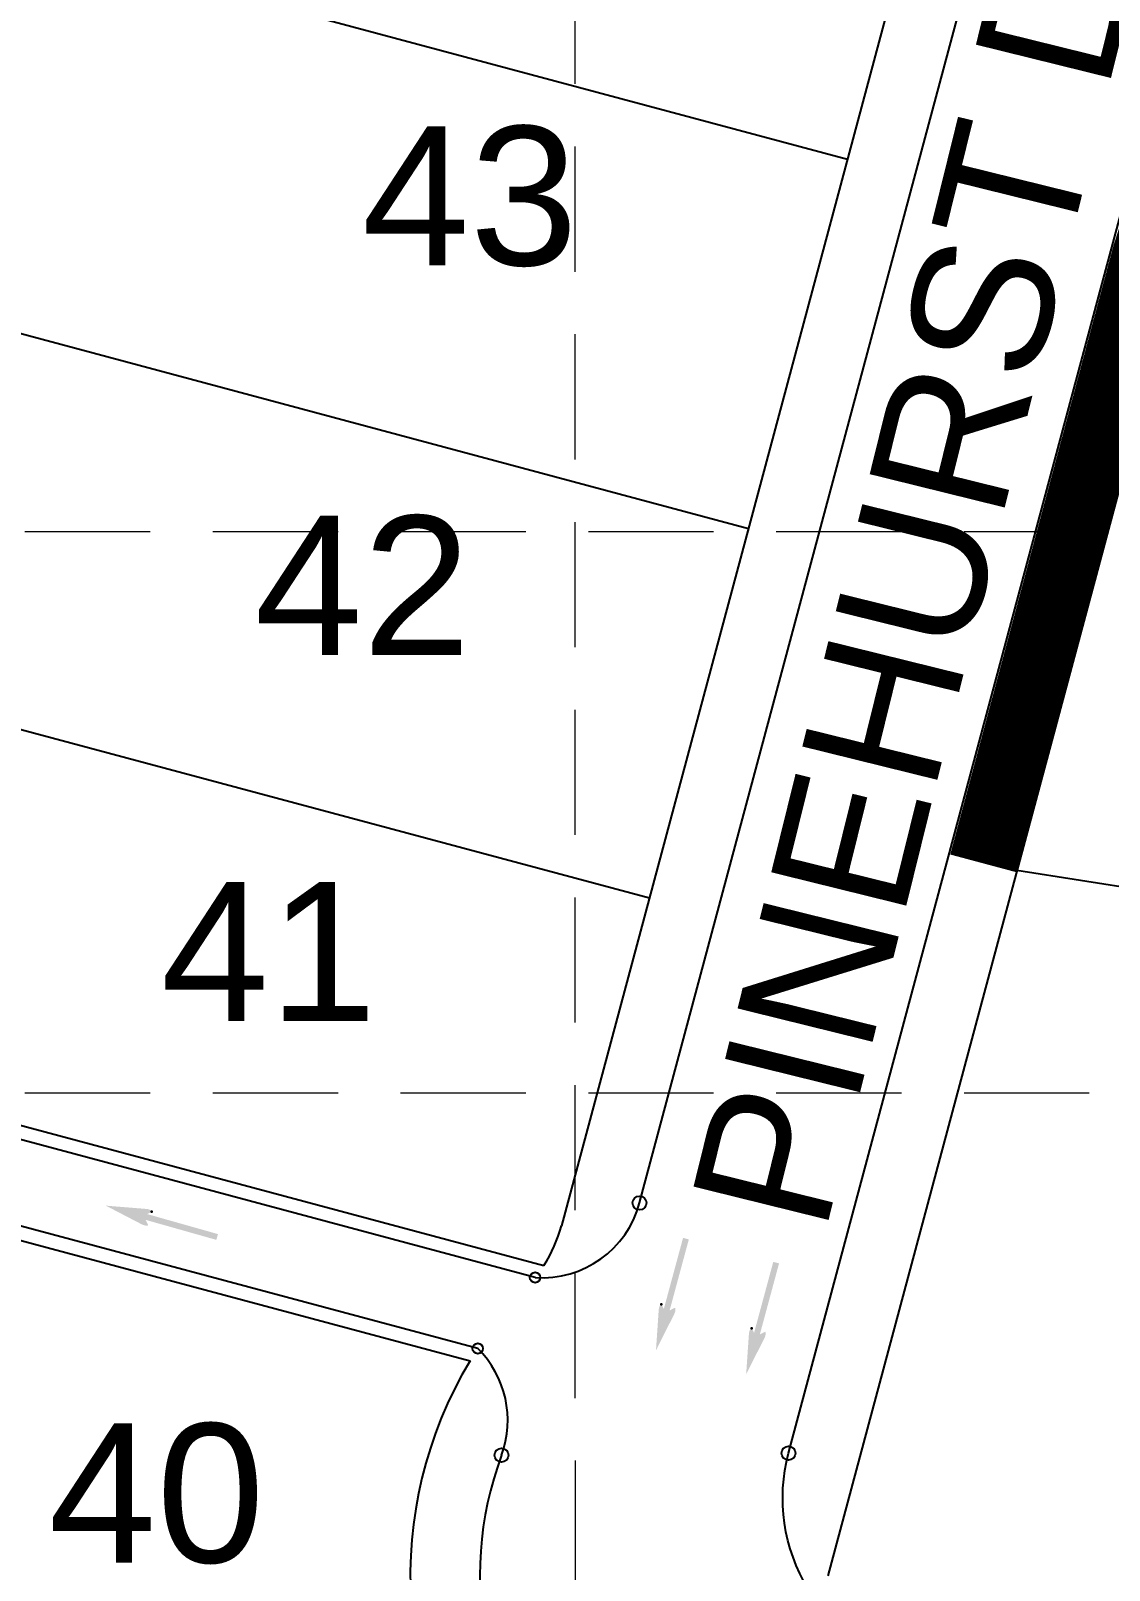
# Model space of a CAD drawing. Header units: feet. Extents: x 10084 to 13321, y 3329 to 8503.
# Drawn here: x 10737.1 to 10892.1, y 6493.2 to 6714.6 of the extents above; entities that cross this region are included whole.
import ezdxf
from ezdxf.enums import TextEntityAlignment as Align

# ---------------------------------------------------------------- set-up
doc = ezdxf.new("R2010")
doc.units = ezdxf.units.FT
doc.header["$LTSCALE"] = 40
doc.header["$MEASUREMENT"] = 0
for name, pattern in [('( Dashdot )', [1.001, 0.5, -0.25, 0.001, -0.25]), ('DASHED', [0.75, 0.5, -0.25]), ('HIDDEN', [0.375, 0.25, -0.125])]:
    doc.linetypes.add(name, pattern=pattern)
for name, color, linetype in [('CURB', 4, 'Continuous'), ('EROSION BLANKETS', 84, 'Continuous'), ('flow arrow', 4, 'Continuous'), ('GRID', 254, 'DASHED'), ('LOT', 7, 'Continuous'), ('NAME', 6, 'Continuous'), ('ROW', 3, '( Dashdot )')]:
    doc.layers.add(name, color=color, linetype=linetype)
doc.styles.get("Standard").update_dxf_attribs({"font": 'ARIAL.TTF'})

msp = doc.modelspace()

# ---------------------------------------------------------------- hatches: boundary and pattern name
at = {"layer": 'flow arrow', "linetype": 'Continuous', "lineweight": 30}
h = msp.add_hatch(color=7, dxfattribs=at)
edge = h.paths.add_edge_path()
edge.add_line((10753.93, 6542.82), (10753.57, 6543.55))
edge.add_line((10753.57, 6543.55), (10763.75, 6540.67))
edge.add_line((10763.75, 6540.67), (10763.98, 6541.5))
edge.add_line((10763.98, 6541.5), (10753.8, 6544.38))
edge.add_line((10753.8, 6544.38), (10754.45, 6544.71))
edge.add_line((10754.45, 6544.71), (10754.45, 6544.72))
edge.add_ellipse((10753.95, 6544.91), major_axis=(0.539, -0.152), ratio=0.285714, start_angle=342.8173, end_angle=484.7269)
edge.add_line((10753.68, 6545.12), (10753.68, 6545.12))
edge.add_line((10753.68, 6545.12), (10747.86, 6545.59))
edge.add_line((10747.86, 6545.59), (10753.05, 6542.89))
edge.add_line((10753.05, 6542.89), (10753.05, 6542.89))
edge.add_ellipse((10753.4, 6542.93), major_axis=(0.539, -0.152), ratio=0.285714, start_angle=234.1685, end_angle=374.4967)
edge.add_line((10753.93, 6542.82), (10753.93, 6542.82))
edge.add_line((10753.93, 6542.82), (10753.93, 6542.82))
h = msp.add_hatch(color=7, dxfattribs=at)
edge = h.paths.add_edge_path()
edge.add_line((10829.64, 6530.89), (10828.91, 6530.52))
edge.add_line((10828.91, 6530.52), (10831.67, 6540.74))
edge.add_line((10831.67, 6540.74), (10830.84, 6540.96))
edge.add_line((10830.84, 6540.96), (10828.08, 6530.75))
edge.add_line((10828.08, 6530.75), (10827.74, 6531.39))
edge.add_line((10827.74, 6531.39), (10827.74, 6531.4))
edge.add_ellipse((10827.55, 6530.89), major_axis=(0.146, 0.541), ratio=0.285714, start_angle=342.8173, end_angle=484.7269)
edge.add_line((10827.34, 6530.62), (10827.34, 6530.62))
edge.add_line((10827.34, 6530.62), (10826.95, 6524.79))
edge.add_line((10826.95, 6524.79), (10829.58, 6530.01))
edge.add_line((10829.58, 6530.01), (10829.58, 6530.01))
edge.add_ellipse((10829.54, 6530.36), major_axis=(0.146, 0.541), ratio=0.285714, start_angle=234.1685, end_angle=374.4967)
edge.add_line((10829.64, 6530.89), (10829.64, 6530.89))
edge.add_line((10829.64, 6530.89), (10829.64, 6530.89))
h = msp.add_hatch(color=7, dxfattribs=at)
edge = h.paths.add_edge_path()
edge.add_line((10842.61, 6527.44), (10841.88, 6527.07))
edge.add_line((10841.88, 6527.07), (10844.64, 6537.29))
edge.add_line((10844.64, 6537.29), (10843.81, 6537.51))
edge.add_line((10843.81, 6537.51), (10841.05, 6527.3))
edge.add_line((10841.05, 6527.3), (10840.71, 6527.95))
edge.add_line((10840.71, 6527.95), (10840.7, 6527.95))
edge.add_ellipse((10840.52, 6527.44), major_axis=(0.146, 0.541), ratio=0.285714, start_angle=342.8173, end_angle=484.7269)
edge.add_line((10840.31, 6527.17), (10840.31, 6527.17))
edge.add_line((10840.31, 6527.17), (10839.91, 6521.34))
edge.add_line((10839.91, 6521.34), (10842.55, 6526.56))
edge.add_line((10842.55, 6526.56), (10842.55, 6526.56))
edge.add_ellipse((10842.51, 6526.91), major_axis=(0.146, 0.541), ratio=0.285714, start_angle=234.1685, end_angle=374.4967)
edge.add_line((10842.61, 6527.44), (10842.61, 6527.44))
edge.add_line((10842.61, 6527.44), (10842.61, 6527.44))

# ---------------------------------------------------------------- linework, layer by layer
at = {"layer": 'CURB', "color": 7}
for p, q in [((10824.59, 6545.98), (10872.84, 6726.06)), ((10846.01, 6510), (10893.91, 6688.76)), ((10809.57, 6535.26), (10733.97, 6555.52)), ((10801.33, 6525.05), (10730.87, 6543.93))]:
    msp.add_line(p, q, dxfattribs=at)
for centre, radius in [((10824.59, 6545.98), 1), ((10809.57, 6535.26), 0.75), ((10801.33, 6525.05), 0.75), ((10804.74, 6509.7), 1), ((10846.01, 6510), 1)]:
    msp.add_circle(centre, radius, dxfattribs=at)
for centre, radius, start, end in [((10262.6, 6817.03), 481, 345.0009, 6.9121), ((10810.59, 6549.73), 14.5, 265.9827, 345.0009), ((10791.14, 6514.73), 14.5, 339.6878, 45.3622), ((10851.63, 6492.34), 50, 159.6878, 288.411)]:
    msp.add_arc(centre, radius, start, end, dxfattribs=at)
at = {"layer": 'CURB', "color": 7, "extrusion": (0, 0, -1)}
msp.add_arc((-10870.16, 6503.53), 25, 281.7836, 14.9991, dxfattribs=at)
at = {"layer": 'EROSION BLANKETS', "linetype": 'Continuous', "lineweight": 40, "const_width": 10}
msp.add_lwpolyline([(10961.23, 6694.79), (10940.99, 6694.59), (10919.55, 6697.37), (10915.19, 6698.56), (10906.06, 6696.97), (10900.7, 6692.21), (10897.52, 6682.29), (10874.08, 6594.8)], dxfattribs=at)
at = {"layer": 'flow arrow', "color": 7, "linetype": 'Continuous', "lineweight": 30}
for p in [(10754.45, 6544.71), (10827.74, 6531.39), (10840.71, 6527.95)]:
    msp.add_point(p, dxfattribs=at)
at = {"layer": 'GRID', "color": 252, "linetype": 'HIDDEN', "lineweight": 0, "ltscale": 1.8}
for p, q in [((10815.84, 3736.92), (10815.02, 8415)), ((10169.24, 6642.55), (13236.21, 6642.55)), ((10169.24, 6561.84), (13236.21, 6561.84))]:
    msp.add_line(p, q, dxfattribs=at)
at = {"layer": 'LOT', "color": 7}
for p, q in [((10737.23, 6727.54), (10854.47, 6696.12)), ((10724.32, 6674.05), (10840.24, 6643)), ((10710.09, 6620.93), (10826, 6589.87)), ((10935.76, 6584.84), (10878.82, 6593.8))]:
    msp.add_line(p, q, dxfattribs=at)
at = {"layer": 'ROW', "color": 7, "linetype": 'Continuous'}
for p, q in [((10863.18, 6728.65), (10813.36, 6542.69)), ((10906.01, 6695.28), (10851.63, 6492.34)), ((10734.49, 6557.45), (10810.83, 6537)), ((10730.35, 6542), (10800.22, 6523.28))]:
    msp.add_line(p, q, dxfattribs=at)
for centre, radius, start, end in [((10262.6, 6817.03), 483, 345.0009, 6.9121), ((10794.04, 6547.87), 20, 327.0791, 345.0009), ((10851.63, 6492.34), 60, 148.9639, 287.5096)]:
    msp.add_arc(centre, radius, start, end, dxfattribs=at)

# ---------------------------------------------------------------- texts
at = {"layer": 'NAME', "color": 7}
msp.add_text('PINEHURST DRIVE', height=20, rotation=76.1165, dxfattribs=at).set_placement((10841.5, 6543.71), align=Align.MIDDLE_LEFT)
for s, p in [('43', (10784.65, 6690.85)), ('42', (10769.24, 6634.81)), ('41', (10755.76, 6582.13)), ('40', (10739.61, 6504.26))]:
    msp.add_text(s, height=20, dxfattribs=at).set_placement(p, align=Align.MIDDLE_LEFT)

doc.saveas('drawing.dxf')
